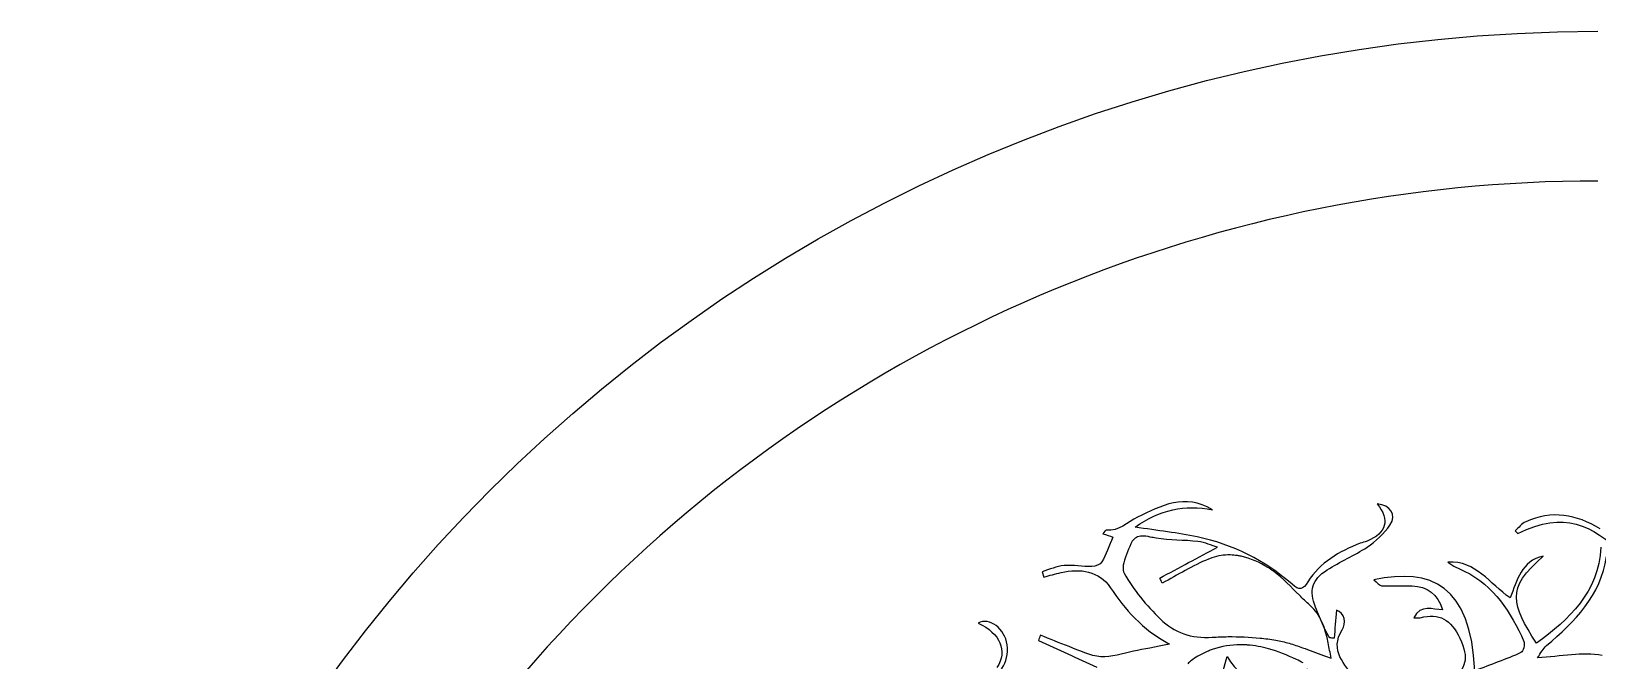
# Model space of a CAD drawing. Extents: x 0 to 430, y 0 to 430.
# Drawn here: x 0.1 to 215, y 343.6 to 429.9 of the extents above; entities that cross this region are included whole.
import ezdxf

# ---------------------------------------------------------------- set-up
doc = ezdxf.new("R2010")
doc.units = 0
doc.layers.add('Calque_1', color=7, linetype='CONTINUOUS')

msp = doc.modelspace()

# ---------------------------------------------------------------- linework, layer by layer
at = {"layer": 'Calque_1', "color": 7}
for points in [[(151.0237, 359.74913), (151.0237, 359.74861)], [(151.12396, 359.92121), (151.12396, 359.92069)], [(152.49349, 360.63739), (152.49338, 360.63744)], [(138.79631, 355.74869), (139.02034, 355.00779)], [(149.88995, 356.38706), (149.88995, 356.38654)], [(149.90865, 355.93954), (149.90865, 355.93902)], [(149.95725, 355.74007), (149.95725, 355.73955)], [(150.03525, 355.55972), (150.03525, 355.5592)], [(165.99099, 345.73401), (165.99127, 345.73448)], [(159.25679, 343.57699), (159.25628, 343.57647)]]:
    msp.add_lwpolyline(points, dxfattribs=at)
for points in [[(0.14455, 214.99998), (0.14454, 333.66137), (96.33861, 429.85544), (215, 429.85545)], [(214.9998, 409.32943), (163.45003, 409.32943), (114.01182, 388.8555), (77.56064, 352.41145)], [(162.13087, 364.2476), (158.36241, 366.56833), (155.07181, 364.78606), (151.87612, 363.21794)], [(151.87612, 363.21794), (150.46551, 362.5255), (149.33609, 361.28447), (147.57098, 361.45182)], [(151.5208, 361.87598), (154.96212, 364.2476), (158.34956, 364.98569), (162.13087, 364.2476)], [(184.73647, 365.06477), (186.49557, 362.80311), (186.02673, 361.07168), (183.34501, 359.95507)], [(186.49338, 362.15491), (187.46086, 363.5874), (186.57188, 364.87576), (184.73647, 365.06477)], [(204.04928, 360.97672), (210.49536, 364.21995), (214.04337, 362.10097), (218.44561, 358.29583)], [(215.29888, 361.63117), (212.05888, 363.62811), (208.67062, 364.21063), (205.10512, 362.60556)], [(147.57098, 361.45182), (147.45363, 361.46302), (147.30811, 361.17477), (147.11692, 360.95979)], [(147.11692, 360.95979), (147.63225, 360.79056), (148.09534, 360.63849), (148.48841, 360.5097)], [(160.0575, 360.52581), (157.39875, 361.08289), (154.68667, 361.38481), (151.5208, 361.87598)], [(183.36033, 359.12726), (184.55239, 359.93182), (185.69494, 360.97266), (186.49338, 362.15491)], [(205.10512, 362.60556), (204.55341, 362.35722), (204.14584, 361.78843), (203.67126, 361.36778)], [(203.67126, 361.36778), (203.79736, 361.23763), (203.92318, 361.10716), (204.04928, 360.97672)], [(148.48841, 360.5097), (147.9583, 359.27), (147.56633, 358.12634), (146.9766, 357.09532)], [(150.9338, 359.55586), (150.5686, 358.67611), (150.04476, 357.54632), (149.91525, 356.63097)], [(151.0237, 359.74861), (150.9921, 359.68791), (150.9619, 359.62356), (150.9338, 359.55586)], [(151.12396, 359.92069), (151.08886, 359.86689), (151.05526, 359.80977), (151.0237, 359.74913)], [(152.49338, 360.63744), (151.89831, 360.61814), (151.44046, 360.40648), (151.12396, 359.92121)], [(153.61177, 360.5051), (153.19702, 360.5995), (152.82408, 360.64811), (152.49349, 360.63739)], [(154.41069, 360.35111), (154.14253, 360.39441), (153.87624, 360.44491), (153.61177, 360.5051)], [(160.15039, 359.88705), (158.24619, 360.11347), (156.28785, 360.04849), (154.41069, 360.35111)], [(154.90885, 354.86462), (157.55282, 356.28368), (160.19648, 357.70252), (162.83498, 359.11862)], [(173.07302, 354.02354), (169.31467, 357.32716), (164.94635, 359.50111), (160.0575, 360.52581)], [(162.83498, 359.11862), (162.05212, 359.35106), (161.11952, 359.77192), (160.15039, 359.88705)], [(182.39202, 359.64551), (179.53524, 358.52281), (176.91671, 357.03212), (175.23941, 354.36079)], [(177.87435, 356.00441), (179.63973, 357.144), (181.62121, 357.95373), (183.36033, 359.12726)], [(183.34501, 359.95507), (183.03783, 359.82708), (182.70248, 359.76745), (182.39202, 359.64551)], [(215.40337, 359.12556), (215.11206, 352.86642), (211.08155, 349.27562), (206.56907, 345.94029)], [(145.60674, 356.45698), (144.33316, 356.43098), (143.04483, 356.70288), (141.78439, 356.59648)], [(146.9766, 357.09532), (146.76761, 356.72993), (146.08132, 356.46698), (145.60674, 356.45698)], [(149.91525, 356.63097), (149.90345, 356.54777), (149.89475, 356.46636), (149.88995, 356.38706)], [(161.61593, 357.47945), (159.41476, 356.61436), (157.37921, 355.28911), (155.26335, 354.18714)], [(162.05828, 357.64636), (161.90999, 357.59296), (161.76268, 357.53713), (161.61593, 357.47945)], [(164.57492, 358.04375), (163.73848, 358.06525), (162.89333, 357.94695), (162.05828, 357.64636)], [(165.5728, 357.95335), (165.24241, 358.00395), (164.90943, 358.03525), (164.57492, 358.04375)], [(166.06579, 357.86295), (165.90209, 357.89775), (165.73799, 357.92805), (165.5728, 357.95335)], [(169.75704, 356.32351), (168.63241, 357.01389), (167.37536, 357.58462), (166.06579, 357.86295)], [(202.96227, 352.1737), (200.16921, 354.07381), (198.29962, 357.3006), (194.44854, 357.06846)], [(194.44854, 357.06846), (195.11569, 356.50014), (195.92918, 356.22775), (196.68851, 355.84791)], [(206.56907, 345.94029), (203.2213, 351.30818), (202.27707, 353.43993), (207.52288, 357.86347)], [(207.52288, 357.86347), (204.48885, 357.29402), (203.96969, 354.51222), (202.96227, 352.1737)], [(207.95042, 345.61346), (211.83814, 348.92641), (215.41568, 352.43706), (216.1854, 357.83635)], [(141.78439, 356.59648), (140.77176, 356.51088), (139.79115, 356.04542), (138.79631, 355.74869)], [(139.02034, 355.00779), (139.80701, 355.22171), (140.58713, 355.46479), (141.38174, 355.64368)], [(141.38174, 355.64368), (144.0197, 356.23764), (146.57942, 355.85016), (148.1257, 353.58658)], [(149.88995, 356.38654), (149.88495, 356.30724), (149.88395, 356.23026), (149.88695, 356.15555)], [(149.88695, 356.15555), (149.88995, 356.08085), (149.89715, 356.00895), (149.90865, 355.93954)], [(149.90865, 355.93902), (149.92015, 355.86982), (149.93625, 355.80332), (149.95725, 355.74007)], [(149.95725, 355.73955), (149.97825, 355.67635), (150.00415, 355.61629), (150.03525, 355.55972)], [(150.03525, 355.5592), (151.31155, 353.24175), (153.09665, 351.12537), (154.99825, 349.25364)], [(155.26335, 354.18714), (155.14518, 354.41306), (155.02701, 354.63872), (154.90885, 354.86462)], [(170.15443, 356.06668), (170.02388, 356.15518), (169.89136, 356.24106), (169.75704, 356.32351)], [(170.54045, 355.7928), (170.4133, 355.8867), (170.28496, 355.97822), (170.15443, 356.06668)], [(174.0715, 352.51289), (172.92424, 353.6599), (171.81205, 354.85397), (170.54045, 355.7928)], [(176.27965, 350.88185), (175.38985, 353.17115), (175.77307, 354.64766), (177.87435, 356.00441)], [(198.12373, 342.16574), (197.58214, 353.91549), (192.13418, 356.32975), (184.269, 354.62299)], [(184.269, 354.62299), (184.76903, 354.24258), (185.04994, 353.84642), (185.35029, 353.83152)], [(196.68851, 355.84791), (200.78084, 353.80145), (203.06347, 350.18741), (204.8573, 346.20203)], [(77.56064, 352.41145), (41.10945, 315.96746), (20.6313, 266.53827), (20.6313, 214.99866)], [(148.1257, 353.58658), (150.1824, 350.57553), (152.42893, 347.87601), (156.26933, 345.82083)], [(175.23941, 354.36079), (174.54545, 353.25509), (174.05884, 353.1569), (173.07302, 354.02354)], [(174.76552, 351.83283), (174.53168, 352.05604), (174.30097, 352.28348), (174.0715, 352.51289)], [(185.35029, 353.83152), (186.73902, 353.76212), (188.13321, 353.81372), (189.52495, 353.79522)], [(189.52495, 353.79522), (191.61064, 353.76762), (193.00866, 352.68159), (193.71739, 350.51865)], [(175.47762, 351.17861), (175.23629, 351.39076), (174.99935, 351.60964), (174.76552, 351.83283)], [(178.01596, 345.97789), (177.60425, 347.98459), (177.07615, 349.7732), (175.47762, 351.17861)], [(177.3716, 348.26492), (176.98127, 349.12528), (176.62212, 350.00098), (176.27965, 350.88185)], [(179.13671, 350.48068), (179.03276, 349.1234), (178.9381, 347.88479), (178.8432, 346.64621)], [(179.95211, 347.79979), (180.47674, 348.64676), (180.35037, 350.12382), (179.13671, 350.48068)], [(193.71739, 350.51865), (192.34453, 350.53855), (190.75475, 351.33529), (189.74624, 349.43813)], [(133.97967, 345.7437), (133.67331, 347.92496), (131.5734, 349.55684), (130.00386, 348.70823)], [(130.00386, 348.70823), (133.03187, 347.27954), (134.08935, 344.897), (132.56577, 342.60498)], [(154.99825, 349.25364), (156.88317, 347.39835), (159.26953, 346.57302), (162.10634, 346.75922)], [(178.22912, 346.66971), (177.94082, 347.20027), (177.62051, 347.71631), (177.3716, 348.26492)], [(189.74624, 349.43813), (190.1527, 349.43813), (190.41256, 349.38893), (190.64588, 349.44613)], [(190.64588, 349.44613), (193.25074, 350.08609), (194.8717, 349.24891), (196.08071, 346.61942)], [(138.53946, 347.0605), (138.44866, 346.81358), (138.3578, 346.56662), (138.2673, 346.31967)], [(138.2673, 346.31967), (140.95394, 345.09392), (143.64058, 343.86821), (146.26486, 342.6712)], [(142.47287, 345.48197), (141.14733, 345.96933), (139.84941, 346.53133), (138.53946, 347.0605)], [(162.10634, 346.75922), (162.82909, 346.80672), (163.55674, 346.83582), (164.28657, 346.84502)], [(164.28657, 346.84502), (165.74623, 346.86342), (167.21424, 346.80292), (168.6646, 346.65485)], [(168.6646, 346.65485), (169.38978, 346.58085), (170.1102, 346.48502), (170.82364, 346.36598)], [(170.82364, 346.36598), (171.43827, 346.26337), (172.04556, 346.11683), (172.65453, 345.94017)], [(172.65453, 345.94017), (172.95901, 345.85187), (173.26379, 345.75612), (173.57024, 345.6544)], [(178.42421, 343.90463), (178.27746, 344.61588), (178.1532, 345.30898), (178.01596, 345.97789)], [(181.6037, 341.09326), (180.34408, 343.09401), (178.14132, 344.87489), (179.95211, 347.79979)], [(178.8432, 346.64621), (178.6386, 346.65421), (178.43373, 346.66171), (178.22912, 346.66971)], [(196.08071, 346.61942), (197.35565, 343.84688), (196.99979, 342.48497), (194.67093, 340.74127)], [(204.8573, 346.20203), (205.03564, 345.80571), (204.7725, 344.80016), (204.45493, 344.65821)], [(131.27141, 339.87346), (132.64646, 341.61253), (134.34182, 343.16669), (133.97967, 345.7437)], [(146.8174, 344.09518), (145.34305, 344.19774), (143.90564, 344.95528), (142.47287, 345.48197)], [(151.33097, 344.85407), (149.82572, 344.56664), (148.29721, 343.9921), (146.8174, 344.09518)], [(156.26933, 345.82083), (154.211, 345.41721), (152.77221, 345.12947), (151.33097, 344.85407)], [(160.13116, 344.16455), (159.81443, 343.98615), (159.52408, 343.78978), (159.25679, 343.57699)], [(161.6029, 344.87665), (161.11291, 344.67768), (160.62247, 344.44124), (160.13116, 344.16455)], [(162.0928, 345.0632), (161.92962, 345.0051), (161.76623, 344.94297), (161.6029, 344.87665)], [(165.99127, 345.73448), (164.69826, 345.73395), (163.39816, 345.52809), (162.0928, 345.0632)], [(162.95241, 339.91969), (163.41572, 341.52046), (163.81283, 342.89004), (164.17249, 344.13235)], [(164.17249, 344.13235), (166.41522, 339.99221), (171.31268, 339.17139), (175.15787, 342.42031)], [(166.47571, 345.72501), (166.31431, 345.73101), (166.15261, 345.73401), (165.99099, 345.73401)], [(166.9594, 345.69711), (166.79824, 345.70941), (166.63711, 345.71881), (166.47571, 345.72501)], [(168.40686, 345.50849), (167.92559, 345.59639), (167.4429, 345.6602), (166.9594, 345.69711)], [(169.84708, 345.17569), (169.36823, 345.30873), (168.88813, 345.42066), (168.40686, 345.50849)], [(173.64892, 343.71428), (172.39176, 344.31564), (171.12401, 344.82091), (169.84708, 345.17569)], [(173.57024, 345.6544), (173.87685, 345.55264), (174.18493, 345.44522), (174.49576, 345.33349)], [(174.49576, 345.33349), (175.42781, 344.99844), (176.38371, 344.62589), (177.3943, 344.26275)], [(177.3943, 344.26275), (177.73115, 344.14171), (178.07412, 344.02196), (178.42421, 343.90463)], [(204.45493, 344.65821), (202.42395, 343.75192), (200.32021, 343.00778), (198.12373, 342.16574)], [(206.71048, 343.94063), (207.2064, 344.62266), (207.49033, 345.22161), (207.95042, 345.61346)], [(215.57296, 344.25975), (212.90246, 344.78346), (209.99672, 344.10745), (206.71048, 343.94063)], [(159.25628, 343.57647), (159.0783, 343.43474), (158.91014, 343.28553), (158.75191, 343.12999)], [(174.58994, 343.2461), (174.27704, 343.4076), (173.96321, 343.56395), (173.64892, 343.71428)]]:
    msp.add_open_spline(points, degree=3, dxfattribs=at)

doc.saveas('drawing.dxf')
